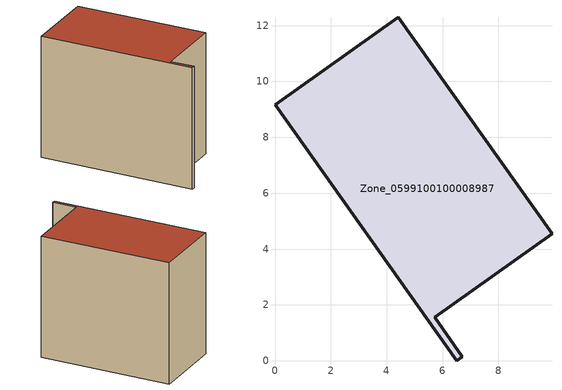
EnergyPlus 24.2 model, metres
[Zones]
Zone_0599100100008987
 floor ground (C_G): 0,9.17 4.41,12.3 9.92,4.54 5.71,1.55 6.71,0.15 6.5,0 z0
 wall outside (C_F): 4.41,12.3 0,9.17 6.5,0 6.71,0.15 5.71,1.55 9.92,4.54 4.41,12.3 z0:8.84
 roof outside (C_R): 0,9.17 6.5,0 6.71,0.15 5.71,1.55 9.92,4.54 4.41,12.3 z8.84
[BUILDING]
Pand.0599100100008987: North Axis=0; Terrain=City; Loads Convergence Tolerance Value=0.04; Temperature Convergence Tolerance Value=0.4; Solar Distribution=FullExterior; Maximum Number of Warmup Days=25; Minimum Number of Warmup Days=1
[Site:Location]
Rotterdam.The.Hague.AP_ZH_NLD Design_Conditions: Latitude=51.96; Longitude=4.45; Time Zone=1; Elevation=-4.5
[SITE:GROUNDTEMPERATURE:BUILDINGSURFACE]
18, 18, 18, 18, 18, 18, 18, 18, 18, 18, 18, 18
[MATERIAL] Thermal Absorptance=0.9; Solar Absorptance=0.7; Visible Absorptance=0.7
Name | Roughness | Thickness | Conductivity | Density | Specific Heat
G.TI.2006-2014 | MediumSmooth | 0.15 | 0.06 | 540 | 1210
F.TI.2006-2014 | Rough | 0.3 | 0.12 | 1920 | 840
R.TI.2006-2014 | MediumRough | 0.2 | 0.08 | 1500 | 1000
[CONSTRUCTION]
C_G: G.TI.2006-2014
C_F: F.TI.2006-2014
C_R: R.TI.2006-2014
[ZONE]
Zone_0599100100008987: Type=1; Multiplier=1; Ceiling Height=Autocalculate; Volume=Autocalculate; Floor Area=autocalculate; Part of Total Floor Area=Yes
[ZONEINFILTRATION:DESIGNFLOWRATE]
Infil_Zone_0599100100008987: Zone or ZoneList or Space or SpaceList=Zone_0599100100008987; Schedule=AlwaysOn; Design Flow Rate Calculation Method=Flow/Area; Flow Rate per Floor Area=0.0015; Constant Term Coefficient=1; Temperature Term Coefficient=0; Velocity Term Coefficient=0; Velocity Squared Term Coefficient=0
[HVACTEMPLATE:ZONE:IDEALLOADSAIRSYSTEM]
Zone_0599100100008987: Maximum Heating Supply Air Temperature=50; Minimum Cooling Supply Air Temperature=13; Maximum Heating Supply Air Humidity Ratio=0.0156; Minimum Cooling Supply Air Humidity Ratio=0.0077; Heating Limit=NoLimit; Cooling Limit=NoLimit; Dehumidification Control Type=ConstantSensibleHeatRatio; Cooling Sensible Heat Ratio=0.7; Dehumidification Setpoint=60; Humidification Control Type=None; Humidification Setpoint=30; Outdoor Air Method=None; Outdoor Air Flow Rate per Person=0.00944; Outdoor Air Flow Rate per Zone Floor Area=0; Outdoor Air Flow Rate per Zone=0; Demand Controlled Ventilation Type=None; Outdoor Air Economizer Type=NoEconomizer; Heat Recovery Type=None; Sensible Heat Recovery Effectiveness=0.7; Latent Heat Recovery Effectiveness=0.65
[ZONECONTROL:THERMOSTAT]
ThermostatControl_Zone_0599100100008987: Zone or ZoneList=Zone_0599100100008987; Control Type Schedule=DualSetpointControlType; Control 1=Thermostat_Zone_0599100100008987; Temperature Difference Between Cutout And Setpoint=0
[THERMOSTATSETPOINT:DUALSETPOINT]
Thermostat_Zone_0599100100008987: Heating Setpoint Temperature Schedule=HeatingSetpoint_Zone_0599100100008987; Cooling Setpoint Temperature Schedule=CoolingSetpoint_Zone_0599100100008987
[SCHEDULE:COMPACT]
HeatingSetpoint_Zone_0599100100008987: Through: 12/31, For: AllDays, Until: 24:00, 21
CoolingSetpoint_Zone_0599100100008987: Through: 12/31, For: AllDays, Until: 24:00, 24
DualSetpointControlType: Through: 12/31, For: AllDays, Until: 24:00, 4
AlwaysOn: Through: 12/31, For: AllDays, Until: 24:00, 1
